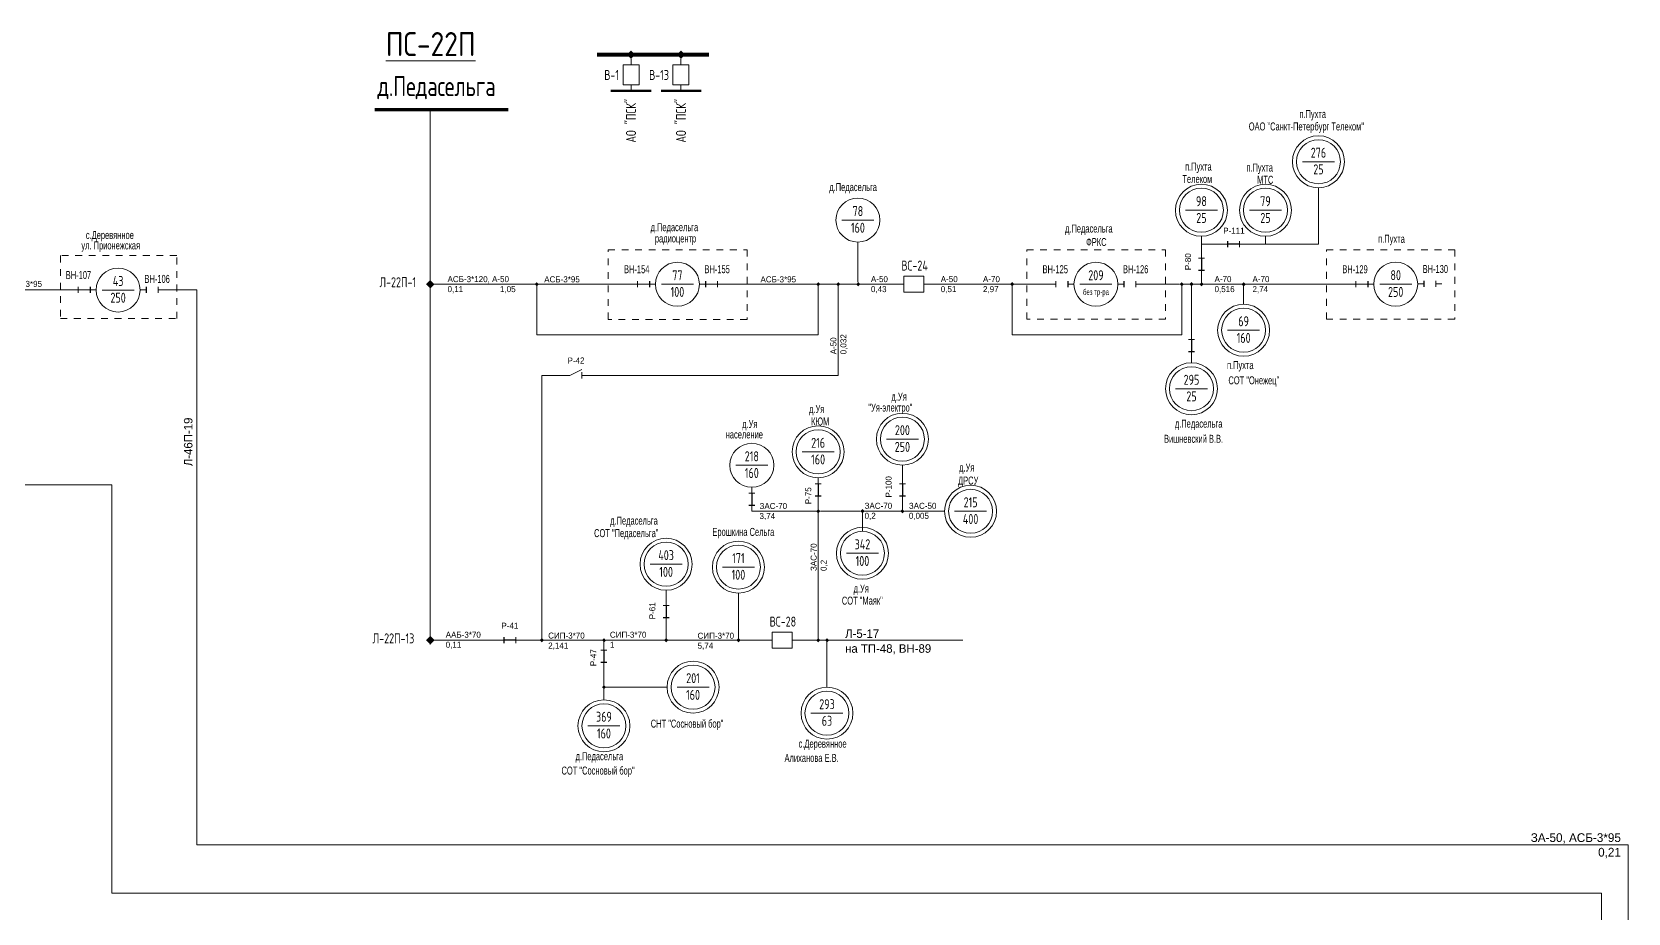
# Model space of a CAD drawing. Header units: millimetres. Extents: x 761 to 2477, y -1102 to -145.
# Drawn here: x 1602.9 to 1838.8, y -645.4 to -515.2 of the extents above; entities that cross this region are included whole.
import ezdxf
from ezdxf.enums import TextEntityAlignment as Align

# ---------------------------------------------------------------- set-up
doc = ezdxf.new("R2010")
doc.units = ezdxf.units.MM
doc.linetypes.add('JIS_02_1.0', pattern=[2, 1, -1])
for name, color, linetype, lineweight in [('10_КВ', 250, 'Continuous', 18), ('АТРИБУТЫ', 7, 'Continuous', 13), ('РАЗЪЕД_РУБИЛЬН', 150, 'Continuous', 13), ('ТЕКСТ', 7, 'Continuous', 13)]:
    doc.layers.add(name, color=color, linetype=linetype, lineweight=lineweight)
doc.layers.add('СХ_ОПЕРАТИВНАЯ', color=10, linetype='Continuous')
doc.layers.add('ШУНТ_РАЗЪЕД', color=161, linetype='Continuous')
doc.styles.add('ATTRIB', font='txt.shx', dxfattribs={"width": 0.7, "height": 5})
doc.styles.add('PRINADLEGNOST', font='txt.shx', dxfattribs={"width": 0.7, "height": 7})
doc.styles.add('МП', font='txt.shx', dxfattribs={"width": 0.7, "height": 2.5})
doc.styles.add('ПС', font='txt.shx', dxfattribs={"width": 0.8, "height": 12})
doc.styles.add('ТЕКСТ_МОДЕЛИ', font='txt.shx', dxfattribs={"width": 0.7, "height": 5})

# ---------------------------------------------------------------- blocks, each defined once
blk = doc.blocks.new('НАЗВАНИЕ_ОБЪЕКТА')
at = {"layer": 'АТРИБУТЫ'}
for tag, height, style, width, p in [('НОМЕР-ПС', 12, 'ПС', 0.8, (0, 0)), ('МЕСТОПОЛОЖЕНИЕ', 10, 'МП', 0.7, (0, -22)), ('ПРИНАДЛЕЖНОСТЬ', 7, 'PRINADLEGNOST', 0.7, (0, -37))]:
    blk.add_attdef(tag, text='', height=height, dxfattribs=dict(at, style=style, width=width)).set_placement(p, align=Align.TOP_CENTER)
blk = doc.blocks.new('ВЫКЛЮЧАТЕЛЬ')
at = {"color": 0, "linetype": 'ByBlock'}
for p, q in [((0, 0), (0, -3)), ((0, -13), (0, -16))]:
    blk.add_line(p, q, dxfattribs=at)
blk.add_lwpolyline([(-4, -3), (4, -3), (4, -13), (-4, -13)], close=True, dxfattribs=at)
at = {"layer": 'АТРИБУТЫ', "style": 'ATTRIB', "width": 0.7}
blk.add_attdef('ДИСП_НОМ', text='', height=5, dxfattribs=at).set_placement((-6, -8), align=Align.MIDDLE_RIGHT)
at = {"layer": 'АТРИБУТЫ', "style": 'ATTRIB', "width": 0.7, "flags": 1}
blk.add_attdef('КОД', text='', height=5, dxfattribs=at).set_placement((-6, -14), align=Align.MIDDLE_RIGHT)
blk = doc.blocks.new('ПРИСОЕД_ШИНЕ')
at = {"color": 0}
blk.add_solid([(0, 2.12), (2.12, 0), (-2.12, 0), (0, -2.12)], dxfattribs=at)
at = {"layer": 'АТРИБУТЫ', "style": 'ATTRIB', "width": 0.7}
blk.add_attdef('ДИСП_НОМ', text='', height=5, dxfattribs=at).set_placement((0, 3.12), align=Align.CENTER)
blk = doc.blocks.new('РАЗЪЕДИНИТЕЛЬ')
at = {"color": 0, "linetype": 'ByBlock'}
for p, q in [((0, 0), (0, -3)), ((0, -9), (0, -12))]:
    blk.add_line(p, q, dxfattribs=at)
at = {"layer": 'РАЗЪЕД_РУБИЛЬН', "color": 0, "linetype": 'ByBlock'}
blk.add_line((-1.5, -3), (1.5, -3), dxfattribs=at)
at = {"layer": 'СХ_ОПЕРАТИВНАЯ', "color": 0, "linetype": 'ByBlock'}
blk.add_line((-1.5, -9), (1.5, -9), dxfattribs=at)
at = {"layer": 'ШУНТ_РАЗЪЕД', "color": 0}
blk.add_line((0, -3), (0, -9), dxfattribs=at)
at = {"layer": 'РАЗЪЕД_РУБИЛЬН', "color": 7, "style": 'ATTRIB', "width": 0.7}
blk.add_attdef('ДИСП_НОМ', text='', height=5, dxfattribs=at).set_placement((-4.75, -6), align=Align.MIDDLE_RIGHT)
at = {"layer": 'РАЗЪЕД_РУБИЛЬН', "color": 7, "style": 'ATTRIB', "width": 0.7, "flags": 1}
blk.add_attdef('КОД', text='', height=5, dxfattribs=at).set_placement((-4.75, -12), align=Align.MIDDLE_RIGHT)
blk = doc.blocks.new('ВЫКЛ_НАГРУЗКИ')
at = {"color": 0, "linetype": 'ByBlock'}
for p, q in [((0, 0), (0, -3)), ((0, -9), (0, -12))]:
    blk.add_line(p, q, dxfattribs=at)
at = {"layer": 'РАЗЪЕД_РУБИЛЬН', "color": 0, "linetype": 'ByBlock'}
blk.add_line((-1.5, -3), (1.5, -3), dxfattribs=at)
at = {"layer": 'СХ_ОПЕРАТИВНАЯ', "color": 0, "linetype": 'ByBlock'}
blk.add_line((-1.5, -9), (1.5, -9), dxfattribs=at)
at = {"layer": 'РАЗЪЕД_РУБИЛЬН', "color": 7, "style": 'ATTRIB', "width": 0.7}
blk.add_attdef('ДИСП_НОМ', text='', height=5, dxfattribs=at).set_placement((-4.75, -6), align=Align.MIDDLE_RIGHT)
at = {"layer": 'РАЗЪЕД_РУБИЛЬН', "color": 7, "style": 'ATTRIB', "width": 0.7, "flags": 1}
blk.add_attdef('КОД', text='', height=5, dxfattribs=at).set_placement((-4.75, -12), align=Align.MIDDLE_RIGHT)
blk = doc.blocks.new('ТРАНСФ_ПОДСТ')
at = {"color": 7}
blk.add_line((-8, -11), (8, -11), dxfattribs=at)
at = {"color": 0}
blk.add_circle((0, -11), 11, dxfattribs=at)
at = {"layer": 'АТРИБУТЫ', "style": 'ATTRIB', "width": 0.7, "flags": 4}
for tag, p in [('OBOZN', (0, -9)), ('MOCHNOCT', (0, -17.33))]:
    blk.add_attdef(tag, text='', height=5, dxfattribs=at).set_placement(p, align=Align.CENTER)
at = {"layer": 'АТРИБУТЫ', "style": 'ТЕКСТ_МОДЕЛИ', "width": 0.7}
blk.add_attdef('MESTO_1', text='', height=5, dxfattribs=at).set_placement((14, -11), align=Align.BOTTOM_LEFT)
blk.add_attdef('MESTO_2', text='', height=5, dxfattribs=at).set_placement((14, -12), align=Align.TOP_LEFT)
blk = doc.blocks.new('ОТВЕТВЛЕНИЕ')
at = {"color": 0, "linetype": 'ByBlock'}
blk.add_solid([(0, 1.06), (1.06, 0), (-1.06, 0), (0, -1.06)], dxfattribs=at)

msp = doc.modelspace()

# ---------------------------------------------------------------- linework, layer by layer
at = {"layer": '10_КВ', "color": 7, "lineweight": 100}
for p, q in [((1691.45, -523.92), (1688.49, -523.92)), ((1691.45, -523.92), (1694.41, -523.92)), ((1698.84, -523.92), (1695.89, -523.92)), ((1698.84, -523.92), (1701.8, -523.92))]:
    msp.add_line(p, q, dxfattribs=at)
at = {"layer": '10_КВ', "color": 7, "ltscale": 100}
for p, q in [((1661.78, -605.74), (1661.78, -526.67)), ((1627.28, -553.34), (1627.28, -635.36))]:
    msp.add_line(p, q, dxfattribs=at)
at = {"layer": '10_КВ', "color": 7}
for p, q in [((1793.07, -546.57), (1793.07, -538.22)), ((1724.99, -552.17), (1724.99, -546.26)), ((1775.77, -546.57), (1775.77, -545.39)), ((1775.77, -546.57), (1778.73, -546.57)), ((1775.77, -547.76), (1775.77, -546.57)), ((1782.28, -546.57), (1785.24, -546.57)), ((1785.24, -546.57), (1785.24, -545.39)), ((1785.24, -546.57), (1793.07, -546.57)), ((1775.77, -552.49), (1775.77, -551.3)), ((1592.7, -553.34), (1606.24, -553.34)), ((1606.24, -553.34), (1609.72, -553.34)), ((1611.49, -553.34), (1609.72, -553.34)), ((1627.28, -553.34), (1622.43, -553.34)), ((1677.51, -552.49), (1661.78, -552.49)), ((1677.51, -552.49), (1691.51, -552.49)), ((1677.51, -552.49), (1677.51, -559.96)), ((1692.4, -552.49), (1694.17, -552.49)), ((1702.45, -552.49), (1704.23, -552.49)), ((1719.12, -552.49), (1705.11, -552.49)), ((1719.12, -552.49), (1722.07, -552.49)), ((1719.12, -552.49), (1719.12, -559.96)), ((1722.07, -552.49), (1722.07, -565.98)), ((1722.07, -552.49), (1725.03, -552.49)), ((1724.98, -552.49), (1730.9, -552.49)), ((1735.63, -552.49), (1741.54, -552.49)), ((1741.54, -552.49), (1747.78, -552.49)), ((1747.78, -552.49), (1753.38, -552.49)), ((1747.78, -552.49), (1747.78, -559.95)), ((1766.98, -552.49), (1772.55, -552.49)), ((1772.86, -552.49), (1772.86, -559.95)), ((1772.86, -552.49), (1775.81, -552.49)), ((1774.3, -564.09), (1774.3, -552.49)), ((1776.1, -552.49), (1782.01, -552.49)), ((1782.01, -555.44), (1782.01, -552.49)), ((1782.01, -552.49), (1784.97, -552.49)), ((1784.97, -552.49), (1790.88, -552.49)), ((1790.88, -552.49), (1797.69, -552.49)), ((1798.57, -552.49), (1800.35, -552.49)), ((1719.12, -559.96), (1677.51, -559.96)), ((1772.86, -559.95), (1747.78, -559.95)), ((1678.26, -565.98), (1681.53, -565.98)), ((1678.26, -604.8), (1678.26, -565.98)), ((1681.53, -565.98), (1682.42, -565.98)), ((1682.42, -565.98), (1684.19, -565.1)), ((1684.19, -565.48), (1684.19, -566.43)), ((1685.08, -565.98), (1684.19, -565.98)), ((1685.08, -565.98), (1722.07, -565.98)), ((1696.42, -565.98), (1698.8, -565.98)), ((1731.57, -581.11), (1731.57, -579.24)), ((1719.11, -586.05), (1719.11, -584.65)), ((1731.57, -586.05), (1731.57, -584.65)), ((1719.11, -586.05), (1709.31, -586.05)), ((1719.11, -597.29), (1719.11, -586.05)), ((1719.44, -586.05), (1725.35, -586.05)), ((1725.66, -589.01), (1725.66, -586.05)), ((1725.66, -586.05), (1731.57, -586.05)), ((1731.89, -586.05), (1737.81, -586.05)), ((1696.64, -599.11), (1696.64, -597.72)), ((1707.33, -605.11), (1707.33, -598.15)), ((1719.11, -605.11), (1719.11, -597.29)), ((1696.64, -605.11), (1696.64, -602.65)), ((1662.41, -605.11), (1671.74, -605.11)), ((1675.29, -605.11), (1678.25, -605.11)), ((1678.57, -605.11), (1687.45, -605.11)), ((1687.45, -605.11), (1687.45, -605.71)), ((1687.77, -605.11), (1696.64, -605.11)), ((1696.64, -605.11), (1711.43, -605.11)), ((1716.16, -605.11), (1719.11, -605.11)), ((1719.11, -605.11), (1722.07, -605.11)), ((1720.42, -605.11), (1720.42, -605.71)), ((1720.42, -612.05), (1720.42, -605.71)), ((1722.07, -605.11), (1740.51, -605.11)), ((1687.45, -612.05), (1687.45, -609.25)), ((1687.45, -613.92), (1687.45, -612.05)), ((1687.45, -612.05), (1696.78, -612.05)), ((1838.84, -635.36), (1627.28, -635.36))]:
    msp.add_line(p, q, dxfattribs=at)
for points, const_width in [([(1703, -518.56), (1686.44, -518.56)], 0.591), ([(1673.34, -526.67), (1653.54, -526.67)], 0.508)]:
    msp.add_lwpolyline(points, dxfattribs=dict(at, const_width=const_width))
at = {"layer": '10_КВ', "linetype": 'JIS_02_1.0'}
for points in [[(1624.3, -548.26), (1607.11, -548.26), (1607.11, -557.55), (1624.3, -557.55)], [(1688.07, -547.41), (1708.61, -547.41), (1708.61, -557.68), (1688.07, -557.68)], [(1749.94, -547.41), (1770.48, -547.41), (1770.48, -557.67), (1749.94, -557.67)], [(1794.24, -547.41), (1813.22, -547.41), (1813.22, -557.67), (1794.24, -557.67)]]:
    msp.add_lwpolyline(points, close=True, dxfattribs=at)
at = {"layer": '10_КВ', "color": 7, "ltscale": 100}
for points in [[(1834.91, -679.43), (1834.91, -642.49), (1614.69, -642.49), (1614.69, -582.14), (1520.08, -582.14)], [(1838.84, -635.36), (1838.84, -704.71), (1815.14, -704.71), (1815.14, -679.43)]]:
    msp.add_lwpolyline(points, dxfattribs=at)
at = {"layer": '10_КВ', "color": 7}
for centre in [(1793.07, -534.38), (1775.77, -541.55), (1785.24, -541.55), (1782.01, -559.29), (1774.3, -567.94), (1731.57, -575.39), (1719.11, -577.26), (1741.65, -586.05), (1725.66, -592.26), (1696.64, -593.88), (1707.33, -594.31), (1700.62, -612.05), (1720.42, -615.9), (1687.45, -617.77)]:
    msp.add_circle(centre, 3.84, dxfattribs=at)

# ---------------------------------------------------------------- block references
ref = msp.add_blockref('НАЗВАНИЕ_ОБЪЕКТА', (1662.7, -515.21), dxfattribs=dict(at, xscale=-0.295705961708383, yscale=0.2957059617084935, zscale=0.2957059617084946))
ref.add_attrib('НОМЕР-ПС', '%%UПС-22П', dxfattribs={"layer": 'АТРИБУТЫ', "height": 3.548, "style": 'ПС', "width": 0.8}).set_placement((1661.84, -515.21), align=Align.TOP_CENTER)
ref.add_attrib('МЕСТОПОЛОЖЕНИЕ', 'д.Педасельга', dxfattribs={"layer": 'АТРИБУТЫ', "height": 2.9571, "style": 'МП', "width": 0.7}).set_placement((1662.7, -521.72), align=Align.TOP_CENTER)
for name, p, xscale, yscale, zscale in [('ПРИСОЕД_ШИНЕ', (1691.45, -518.56), -0.295705961708383, 0.2957059617084935, 0.2957059617084946), ('ПРИСОЕД_ШИНЕ', (1698.84, -518.56), -0.295705961708383, 0.2957059617084935, 0.2957059617084946), ('РАЗЪЕДИНИТЕЛЬ', (1775.77, -547.76), 0.295705961708383, 0.295705961708383, 0.295705961708383), ('ОТВЕТВЛЕНИЕ', (1677.52, -552.49), 0.295705961708383, 0.295705961708383, 0.295705961708383), ('ОТВЕТВЛЕНИЕ', (1719.13, -552.49), 0.295705961708383, 0.295705961708383, 0.295705961708383), ('ОТВЕТВЛЕНИЕ', (1722.08, -552.49), 0.295705961708383, 0.295705961708383, 0.295705961708383), ('ОТВЕТВЛЕНИЕ', (1725.04, -552.49), 0.295705961708383, 0.295705961708383, 0.295705961708383), ('ОТВЕТВЛЕНИЕ', (1747.79, -552.49), 0.295705961708383, 0.295705961708383, 0.295705961708383), ('ОТВЕТВЛЕНИЕ', (1772.87, -552.49), 0.295705961708383, 0.295705961708383, 0.295705961708383), ('ОТВЕТВЛЕНИЕ', (1774.31, -552.49), 0.295705961708383, 0.295705961708383, 0.295705961708383), ('ОТВЕТВЛЕНИЕ', (1775.79, -552.49), 0.295705961708383, 0.295705961708383, 0.295705961708383), ('ОТВЕТВЛЕНИЕ', (1782.02, -552.49), 0.295705961708383, 0.295705961708383, 0.295705961708383), ('РАЗЪЕДИНИТЕЛЬ', (1774.3, -559.77), 0.295705961708383, 0.295705961708383, 0.295705961708383), ('РАЗЪЕДИНИТЕЛЬ', (1709.31, -582.51), 0.295705961708383, 0.295705961708383, 0.295705961708383), ('РАЗЪЕДИНИТЕЛЬ', (1719.11, -581.11), 0.295705961708383, 0.295705961708383, 0.295705961708383), ('РАЗЪЕДИНИТЕЛЬ', (1731.57, -581.11), 0.295705961708383, 0.295705961708383, 0.295705961708383), ('ОТВЕТВЛЕНИЕ', (1719.13, -586.05), 0.295705961708383, 0.295705961708383, 0.295705961708383), ('ОТВЕТВЛЕНИЕ', (1725.67, -586.05), 0.295705961708383, 0.295705961708383, 0.295705961708383), ('ОТВЕТВЛЕНИЕ', (1731.58, -586.05), 0.295705961708383, 0.295705961708383, 0.295705961708383), ('РАЗЪЕДИНИТЕЛЬ', (1696.64, -599.11), 0.295705961708383, 0.295705961708383, 0.295705961708383), ('ОТВЕТВЛЕНИЕ', (1678.26, -605.11), 0.295705961708383, 0.295705961708383, 0.295705961708383), ('РАЗЪЕДИНИТЕЛЬ', (1687.45, -605.71), 0.295705961708383, 0.295705961708383, 0.295705961708383), ('ОТВЕТВЛЕНИЕ', (1687.46, -605.11), 0.295705961708383, 0.295705961708383, 0.295705961708383), ('ОТВЕТВЛЕНИЕ', (1696.65, -605.11), 0.295705961708383, 0.295705961708383, 0.295705961708383), ('ОТВЕТВЛЕНИЕ', (1707.33, -605.11), 0.295705961708383, 0.295705961708383, 0.295705961708383), ('ОТВЕТВЛЕНИЕ', (1719.13, -605.11), 0.295705961708383, 0.295705961708383, 0.295705961708383), ('ОТВЕТВЛЕНИЕ', (1720.43, -605.11), 0.295705961708383, 0.295705961708383, 0.295705961708383), ('ОТВЕТВЛЕНИЕ', (1687.46, -612.05), 0.295705961708383, 0.295705961708383, 0.295705961708383)]:
    msp.add_blockref(name, p, dxfattribs=dict(at, xscale=xscale, yscale=yscale, zscale=zscale))
at = {"layer": '10_КВ', "color": 7, "xscale": 0.295705961708383, "yscale": 0.295705961708383, "zscale": 0.295705961708383}
for p, values in [((1691.45, -519.19), {'ДИСП_НОМ': 'В-1'}), ((1698.84, -519.19), {'ДИСП_НОМ': 'В-13'})]:
    msp.add_blockref('ВЫКЛЮЧАТЕЛЬ', p, dxfattribs=at).add_auto_attribs(values)
at = {"layer": '10_КВ', "color": 7}
ref = msp.add_blockref('ТРАНСФ_ПОДСТ', (1793.07, -531.13), dxfattribs=dict(at, xscale=0.295705961708383, yscale=0.295705961708383, zscale=0.295705961708383))
ref.add_attrib('MESTO_1', 'п.Пухта', dxfattribs={"layer": 'АТРИБУТЫ', "height": 1.183, "width": 0.7}).set_placement((1790.25, -528.27), align=Align.BOTTOM_LEFT)
ref.add_attrib('MESTO_2', 'ОАО "Санкт-Петербург Телеком"', dxfattribs={"layer": 'АТРИБУТЫ', "height": 1.1828, "width": 0.7}).set_placement((1782.77, -528.57), align=Align.TOP_LEFT)
ref.add_attrib('OBOZN', '276', dxfattribs={"layer": 'АТРИБУТЫ', "height": 1.479, "style": 'ATTRIB', "width": 0.7, "flags": 4}).set_placement((1793.07, -533.79), align=Align.CENTER)
ref.add_attrib('MOCHNOCT', '25', dxfattribs={"layer": 'АТРИБУТЫ', "height": 1.479, "style": 'ATTRIB', "width": 0.7, "flags": 4}).set_placement((1793.07, -536.25), align=Align.CENTER)
ref = msp.add_blockref('ТРАНСФ_ПОДСТ', (1775.77, -538.29), dxfattribs=dict(at, xscale=0.295705961708383, yscale=0.295705961708383, zscale=0.295705961708383))
ref.add_attrib('MESTO_1', 'п.Пухта', dxfattribs={"layer": 'АТРИБУТЫ', "height": 1.183, "width": 0.7}).set_placement((1773.35, -536.04), align=Align.BOTTOM_LEFT)
ref.add_attrib('MESTO_2', 'Телеком', dxfattribs={"layer": 'АТРИБУТЫ', "height": 1.183, "width": 0.7}).set_placement((1772.96, -536.34), align=Align.TOP_LEFT)
ref.add_attrib('OBOZN', '98', dxfattribs={"layer": 'АТРИБУТЫ', "height": 1.479, "style": 'ATTRIB', "width": 0.7, "flags": 4}).set_placement((1775.77, -540.95), align=Align.CENTER)
ref.add_attrib('MOCHNOCT', '25', dxfattribs={"layer": 'АТРИБУТЫ', "height": 1.479, "style": 'ATTRIB', "width": 0.7, "flags": 4}).set_placement((1775.77, -543.42), align=Align.CENTER)
ref = msp.add_blockref('ТРАНСФ_ПОДСТ', (1785.24, -538.29), dxfattribs=dict(at, xscale=0.295705961708383, yscale=0.295705961708383, zscale=0.295705961708383))
ref.add_attrib('MESTO_1', 'п.Пухта', dxfattribs={"layer": 'АТРИБУТЫ', "height": 1.183, "width": 0.7}).set_placement((1782.41, -536.18), align=Align.BOTTOM_LEFT)
ref.add_attrib('MESTO_2', 'МТС', dxfattribs={"layer": 'АТРИБУТЫ', "height": 1.183, "width": 0.7}).set_placement((1784.01, -536.46), align=Align.TOP_LEFT)
ref.add_attrib('OBOZN', '79', dxfattribs={"layer": 'АТРИБУТЫ', "height": 1.479, "style": 'ATTRIB', "width": 0.7, "flags": 4}).set_placement((1785.24, -540.95), align=Align.CENTER)
ref.add_attrib('MOCHNOCT', '25', dxfattribs={"layer": 'АТРИБУТЫ', "height": 1.479, "style": 'ATTRIB', "width": 0.7, "flags": 4}).set_placement((1785.24, -543.42), align=Align.CENTER)
ref = msp.add_blockref('ТРАНСФ_ПОДСТ', (1724.99, -539.75), dxfattribs=dict(at, xscale=0.295705961708383, yscale=0.295705961708383, zscale=0.295705961708383))
ref.add_attrib('MESTO_1', 'д.Педасельга', dxfattribs={"layer": 'АТРИБУТЫ', "height": 1.1828, "width": 0.7}).set_placement((1720.76, -539.07), align=Align.BOTTOM_LEFT)
ref.add_attrib('OBOZN', '78', dxfattribs={"layer": 'АТРИБУТЫ', "height": 1.479, "style": 'ATTRIB', "width": 0.7, "flags": 4}).set_placement((1724.99, -542.42), align=Align.CENTER)
ref.add_attrib('MOCHNOCT', '160', dxfattribs={"layer": 'АТРИБУТЫ', "height": 1.479, "style": 'ATTRIB', "width": 0.7, "flags": 4}).set_placement((1724.99, -544.88), align=Align.CENTER)
ref = msp.add_blockref('ТРАНСФ_ПОДСТ', (1615.63, -550.09), dxfattribs=dict(at, xscale=-0.295705961708383, yscale=0.295705961708383, zscale=0.295705961708383))
ref.add_attrib('MESTO_1', 'с.Деревянное', dxfattribs={"layer": 'АТРИБУТЫ', "height": 1.1828, "width": 0.7}).set_placement((1610.86, -546.16), align=Align.BOTTOM_LEFT)
ref.add_attrib('MESTO_2', 'ул. Прионежская', dxfattribs={"layer": 'АТРИБУТЫ', "height": 1.1828, "width": 0.7}).set_placement((1610.2, -546.16), align=Align.TOP_LEFT)
ref.add_attrib('OBOZN', '43', dxfattribs={"layer": 'АТРИБУТЫ', "height": 1.479, "style": 'ATTRIB', "width": 0.7, "flags": 4}).set_placement((1615.63, -552.75), align=Align.CENTER)
ref.add_attrib('MOCHNOCT', '250', dxfattribs={"layer": 'АТРИБУТЫ', "height": 1.479, "style": 'ATTRIB', "width": 0.7, "flags": 4}).set_placement((1615.63, -555.22), align=Align.CENTER)
ref = msp.add_blockref('ТРАНСФ_ПОДСТ', (1698.31, -549.24), dxfattribs=dict(at, xscale=0.295705961708383, yscale=0.295705961708383, zscale=0.295705961708383))
ref.add_attrib('MESTO_1', 'д.Педасельга', dxfattribs={"layer": 'АТРИБУТЫ', "height": 1.1828, "width": 0.7}).set_placement((1694.34, -545), align=Align.BOTTOM_LEFT)
ref.add_attrib('MESTO_2', 'радиоцентр', dxfattribs={"layer": 'АТРИБУТЫ', "height": 1.183, "width": 0.7}).set_placement((1694.98, -545.13), align=Align.TOP_LEFT)
ref.add_attrib('OBOZN', '77', dxfattribs={"layer": 'АТРИБУТЫ', "height": 1.479, "style": 'ATTRIB', "width": 0.7, "flags": 4}).set_placement((1698.31, -551.9), align=Align.CENTER)
ref.add_attrib('MOCHNOCT', '100', dxfattribs={"layer": 'АТРИБУТЫ', "height": 1.479, "style": 'ATTRIB', "width": 0.7, "flags": 4}).set_placement((1698.31, -554.36), align=Align.CENTER)
ref = msp.add_blockref('ТРАНСФ_ПОДСТ', (1760.18, -549.24), dxfattribs=dict(at, xscale=0.295705961708383, yscale=0.295705961708383, zscale=0.295705961708383))
ref.add_attrib('MESTO_1', 'д.Педасельга', dxfattribs={"layer": 'АТРИБУТЫ', "height": 1.1828, "width": 0.7}).set_placement((1755.6, -545.2), align=Align.BOTTOM_LEFT)
ref.add_attrib('MESTO_2', 'ФРКС', dxfattribs={"layer": 'АТРИБУТЫ', "height": 1.183, "width": 0.7}).set_placement((1758.72, -545.66), align=Align.TOP_LEFT)
ref.add_attrib('OBOZN', '209', dxfattribs={"layer": 'АТРИБУТЫ', "height": 1.479, "style": 'ATTRIB', "width": 0.7, "flags": 4}).set_placement((1760.18, -551.9), align=Align.CENTER)
ref.add_attrib('MOCHNOCT', 'без тр-ра', dxfattribs={"layer": 'АТРИБУТЫ', "height": 0.887, "width": 0.6, "flags": 4}).set_placement((1760.18, -554.36), align=Align.BOTTOM_CENTER)
at = {"layer": '10_КВ', "color": 7, "xscale": 0.2957059617084935, "yscale": 0.2957059617084935, "zscale": 0.2957059617084935, "rotation": 270}
for p in [(1782.28, -546.57), (1675.29, -605.11)]:
    msp.add_blockref('РАЗЪЕДИНИТЕЛЬ', p, dxfattribs=at)
at = {"layer": '10_КВ', "color": 7}
ref = msp.add_blockref('ТРАНСФ_ПОДСТ', (1804.49, -549.23), dxfattribs=dict(at, xscale=0.295705961708383, yscale=0.295705961708383, zscale=0.295705961708383))
ref.add_attrib('MESTO_1', 'п.Пухта', dxfattribs={"layer": 'АТРИБУТЫ', "height": 1.183, "width": 0.7}).set_placement((1801.9, -546.72), align=Align.BOTTOM_LEFT)
ref.add_attrib('OBOZN', '80', dxfattribs={"layer": 'АТРИБУТЫ', "height": 1.479, "style": 'ATTRIB', "width": 0.7, "flags": 4}).set_placement((1804.49, -551.89), align=Align.CENTER)
ref.add_attrib('MOCHNOCT', '250', dxfattribs={"layer": 'АТРИБУТЫ', "height": 1.479, "style": 'ATTRIB', "width": 0.7, "flags": 4}).set_placement((1804.49, -554.36), align=Align.CENTER)
ref = msp.add_blockref('ВЫКЛ_НАГРУЗКИ', (1691.51, -552.49), dxfattribs=dict(at, xscale=-0.2957059617084935, yscale=0.2957059617084935, zscale=0.2957059617084946, rotation=90))
ref.add_attrib('ДИСП_НОМ', 'ВН-154', dxfattribs={"layer": 'РАЗЪЕД_РУБИЛЬН', "color": 7, "height": 1.183, "width": 0.7}).set_placement((1694.17, -550.27), align=Align.MIDDLE_RIGHT)
ref = msp.add_blockref('ВЫКЛ_НАГРУЗКИ', (1705.11, -552.49), dxfattribs=dict(at, xscale=0.2957059617084935, yscale=0.2957059617084935, zscale=0.2957059617084935, rotation=270))
ref.add_attrib('ДИСП_НОМ', 'ВН-155', dxfattribs={"layer": 'РАЗЪЕД_РУБИЛЬН', "color": 7, "height": 1.183, "width": 0.7}).set_placement((1704.18, -550.27), align=Align.MIDDLE)
ref = msp.add_blockref('ВЫКЛЮЧАТЕЛЬ', (1735.63, -552.49), dxfattribs=dict(at, xscale=-0.2957059617084935, yscale=0.2957059617084935, zscale=0.2957059617084946, rotation=270))
ref.add_attrib('ДИСП_НОМ', 'ВС-24', dxfattribs={"layer": 'АТРИБУТЫ', "height": 1.479, "style": 'ATTRIB', "width": 0.7}).set_placement((1735.33, -549.73), align=Align.MIDDLE_RIGHT)
ref = msp.add_blockref('ВЫКЛ_НАГРУЗКИ', (1753.38, -552.49), dxfattribs=dict(at, xscale=-0.2957059617084935, yscale=0.2957059617084935, zscale=0.2957059617084946, rotation=90))
ref.add_attrib('ДИСП_НОМ', 'ВН-125', dxfattribs={"layer": 'РАЗЪЕД_РУБИЛЬН', "color": 7, "height": 1.183, "width": 0.7}).set_placement((1756.04, -550.27), align=Align.MIDDLE_RIGHT)
ref = msp.add_blockref('ВЫКЛ_НАГРУЗКИ', (1766.98, -552.49), dxfattribs=dict(at, xscale=0.2957059617084935, yscale=0.2957059617084935, zscale=0.2957059617084935, rotation=270))
ref.add_attrib('ДИСП_НОМ', 'ВН-126', dxfattribs={"layer": 'РАЗЪЕД_РУБИЛЬН', "color": 7, "height": 1.183, "width": 0.7}).set_placement((1766.05, -550.27), align=Align.MIDDLE)
ref = msp.add_blockref('ВЫКЛ_НАГРУЗКИ', (1797.69, -552.49), dxfattribs=dict(at, xscale=-0.2957059617084935, yscale=0.2957059617084935, zscale=0.2957059617084946, rotation=90))
ref.add_attrib('ДИСП_НОМ', 'ВН-129', dxfattribs={"layer": 'РАЗЪЕД_РУБИЛЬН', "color": 7, "height": 1.183, "width": 0.7}).set_placement((1800.35, -550.27), align=Align.MIDDLE_RIGHT)
ref = msp.add_blockref('ВЫКЛ_НАГРУЗКИ', (1811.29, -552.45), dxfattribs=dict(at, xscale=0.2957059617084935, yscale=0.2957059617084935, zscale=0.2957059617084935, rotation=270))
ref.add_attrib('ДИСП_НОМ', 'ВН-130', dxfattribs={"layer": 'РАЗЪЕД_РУБИЛЬН', "color": 7, "height": 1.183, "width": 0.7}).set_placement((1810.35, -550.24), align=Align.MIDDLE)
ref = msp.add_blockref('ВЫКЛ_НАГРУЗКИ', (1608.83, -553.34), dxfattribs=dict(at, xscale=-0.2957059617084935, yscale=0.2957059617084935, zscale=0.2957059617084935, rotation=90.00000000000112))
ref.add_attrib('ДИСП_НОМ', 'ВН-107', dxfattribs={"layer": 'РАЗЪЕД_РУБИЛЬН', "color": 7, "height": 1.183, "width": 0.7}).set_placement((1609.77, -551.13), align=Align.MIDDLE)
ref = msp.add_blockref('ВЫКЛ_НАГРУЗКИ', (1622.43, -553.34), dxfattribs=dict(at, xscale=0.2957059617084935, yscale=0.2957059617084935, zscale=0.2957059617084935, rotation=270.0000000000011))
ref.add_attrib('ДИСП_НОМ', 'ВН-106', dxfattribs={"layer": 'РАЗЪЕД_РУБИЛЬН', "color": 7, "height": 1.183, "width": 0.7}).set_placement((1623.28, -551.7), align=Align.MIDDLE_RIGHT)
at = {"layer": '10_КВ', "color": 7, "linetype": 'Continuous'}
ref = msp.add_blockref('ПРИСОЕД_ШИНЕ', (1661.78, -552.49), dxfattribs=dict(at, xscale=0.295705961708383, yscale=0.295705961708383, zscale=0.295705961708383))
ref.add_attrib('ДИСП_НОМ', 'Л-22П-1', dxfattribs={"layer": 'АТРИБУТЫ', "height": 1.479, "style": 'ATTRIB', "width": 0.7}).set_placement((1656.97, -552.93), align=Align.CENTER)
at = {"layer": '10_КВ', "color": 7}
ref = msp.add_blockref('ТРАНСФ_ПОДСТ', (1782.01, -556.03), dxfattribs=dict(at, xscale=0.295705961708383, yscale=0.295705961708383, zscale=0.295705961708383))
ref.add_attrib('MESTO_1', 'п.Пухта', dxfattribs={"layer": 'АТРИБУТЫ', "height": 1.183, "width": 0.7}).set_placement((1779.55, -565.39), align=Align.BOTTOM_LEFT)
ref.add_attrib('MESTO_2', 'СОТ "Онежец"', dxfattribs={"layer": 'АТРИБУТЫ', "height": 1.1828, "width": 0.7}).set_placement((1779.76, -566.1), align=Align.TOP_LEFT)
ref.add_attrib('OBOZN', '69', dxfattribs={"layer": 'АТРИБУТЫ', "height": 1.479, "style": 'ATTRIB', "width": 0.7, "flags": 4}).set_placement((1782.01, -558.7), align=Align.CENTER)
ref.add_attrib('MOCHNOCT', '160', dxfattribs={"layer": 'АТРИБУТЫ', "height": 1.479, "style": 'ATTRIB', "width": 0.7, "flags": 4}).set_placement((1782.01, -561.16), align=Align.CENTER)
ref = msp.add_blockref('ТРАНСФ_ПОДСТ', (1774.3, -564.68), dxfattribs=dict(at, xscale=0.295705961708383, yscale=0.295705961708383, zscale=0.295705961708383))
ref.add_attrib('MESTO_1', 'д.Педасельга', dxfattribs={"layer": 'АТРИБУТЫ', "height": 1.1828, "width": 0.7}).set_placement((1771.84, -574.04), align=Align.BOTTOM_LEFT)
ref.add_attrib('MESTO_2', 'Вишневский В.В.', dxfattribs={"layer": 'АТРИБУТЫ', "height": 1.1828, "width": 0.7}).set_placement((1770.24, -574.75), align=Align.TOP_LEFT)
ref.add_attrib('OBOZN', '295', dxfattribs={"layer": 'АТРИБУТЫ', "height": 1.479, "style": 'ATTRIB', "width": 0.7, "flags": 4}).set_placement((1774.3, -567.35), align=Align.CENTER)
ref.add_attrib('MOCHNOCT', '25', dxfattribs={"layer": 'АТРИБУТЫ', "height": 1.479, "style": 'ATTRIB', "width": 0.7, "flags": 4}).set_placement((1774.3, -569.81), align=Align.CENTER)
ref = msp.add_blockref('ТРАНСФ_ПОДСТ', (1731.57, -572.14), dxfattribs=dict(at, xscale=0.295705961708383, yscale=0.295705961708383, zscale=0.295705961708383))
ref.add_attrib('MESTO_1', 'д.Уя', dxfattribs={"layer": 'АТРИБУТЫ', "height": 1.183, "width": 0.7}).set_placement((1729.95, -570.05), align=Align.BOTTOM_LEFT)
ref.add_attrib('MESTO_2', '"Уя-электро"', dxfattribs={"layer": 'АТРИБУТЫ', "height": 1.1828, "width": 0.7}).set_placement((1726.54, -570.13), align=Align.TOP_LEFT)
ref.add_attrib('OBOZN', '200', dxfattribs={"layer": 'АТРИБУТЫ', "height": 1.479, "style": 'ATTRIB', "width": 0.7, "flags": 4}).set_placement((1731.57, -574.8), align=Align.CENTER)
ref.add_attrib('MOCHNOCT', '250', dxfattribs={"layer": 'АТРИБУТЫ', "height": 1.479, "style": 'ATTRIB', "width": 0.7, "flags": 4}).set_placement((1731.57, -577.27), align=Align.CENTER)
ref = msp.add_blockref('ТРАНСФ_ПОДСТ', (1719.11, -574.01), dxfattribs=dict(at, xscale=0.295705961708383, yscale=0.295705961708383, zscale=0.295705961708383))
ref.add_attrib('MESTO_1', 'д.Уя', dxfattribs={"layer": 'АТРИБУТЫ', "height": 1.183, "width": 0.7}).set_placement((1717.77, -571.88), align=Align.BOTTOM_LEFT)
ref.add_attrib('MESTO_2', 'КЮМ', dxfattribs={"layer": 'АТРИБУТЫ', "height": 1.183, "width": 0.7}).set_placement((1718.08, -572.18), align=Align.TOP_LEFT)
ref.add_attrib('OBOZN', '216', dxfattribs={"layer": 'АТРИБУТЫ', "height": 1.479, "style": 'ATTRIB', "width": 0.7, "flags": 4}).set_placement((1719.11, -576.67), align=Align.CENTER)
ref.add_attrib('MOCHNOCT', '160', dxfattribs={"layer": 'АТРИБУТЫ', "height": 1.479, "style": 'ATTRIB', "width": 0.7, "flags": 4}).set_placement((1719.11, -579.13), align=Align.CENTER)
ref = msp.add_blockref('ТРАНСФ_ПОДСТ', (1709.31, -576), dxfattribs=dict(at, xscale=0.295705961708383, yscale=0.295705961708383, zscale=0.295705961708383))
ref.add_attrib('MESTO_1', 'д.Уя', dxfattribs={"layer": 'АТРИБУТЫ', "height": 1.183, "width": 0.7}).set_placement((1707.88, -574.1), align=Align.BOTTOM_LEFT)
ref.add_attrib('MESTO_2', 'население', dxfattribs={"layer": 'АТРИБУТЫ', "height": 1.183, "width": 0.7}).set_placement((1705.45, -574.1), align=Align.TOP_LEFT)
ref.add_attrib('OBOZN', '218', dxfattribs={"layer": 'АТРИБУТЫ', "height": 1.479, "style": 'ATTRIB', "width": 0.7, "flags": 4}).set_placement((1709.31, -578.66), align=Align.CENTER)
ref.add_attrib('MOCHNOCT', '160', dxfattribs={"layer": 'АТРИБУТЫ', "height": 1.479, "style": 'ATTRIB', "width": 0.7, "flags": 4}).set_placement((1709.31, -581.13), align=Align.CENTER)
ref = msp.add_blockref('ТРАНСФ_ПОДСТ', (1741.65, -582.8), dxfattribs=dict(at, xscale=0.295705961708383, yscale=0.295705961708383, zscale=0.295705961708383))
ref.add_attrib('MESTO_1', 'д.Уя', dxfattribs={"layer": 'АТРИБУТЫ', "height": 1.183, "width": 0.7}).set_placement((1739.95, -580.53), align=Align.BOTTOM_LEFT)
ref.add_attrib('MESTO_2', 'ДРСУ', dxfattribs={"layer": 'АТРИБУТЫ', "height": 1.183, "width": 0.7}).set_placement((1739.8, -580.92), align=Align.TOP_LEFT)
ref.add_attrib('OBOZN', '215', dxfattribs={"layer": 'АТРИБУТЫ', "height": 1.479, "style": 'ATTRIB', "width": 0.7, "flags": 4}).set_placement((1741.65, -585.46), align=Align.CENTER)
ref.add_attrib('MOCHNOCT', '400', dxfattribs={"layer": 'АТРИБУТЫ', "height": 1.479, "style": 'ATTRIB', "width": 0.7, "flags": 4}).set_placement((1741.65, -587.93), align=Align.CENTER)
ref = msp.add_blockref('ТРАНСФ_ПОДСТ', (1696.64, -590.62), dxfattribs=dict(at, xscale=0.295705961708383, yscale=0.295705961708383, zscale=0.295705961708383))
ref.add_attrib('MESTO_1', 'д.Педасельга', dxfattribs={"layer": 'АТРИБУТЫ', "height": 1.1828, "width": 0.7}).set_placement((1688.37, -588.38), align=Align.BOTTOM_LEFT)
ref.add_attrib('MESTO_2', 'СОТ "Педасельга"', dxfattribs={"layer": 'АТРИБУТЫ', "height": 1.1828, "width": 0.7}).set_placement((1685.99, -588.69), align=Align.TOP_LEFT)
ref.add_attrib('OBOZN', '403', dxfattribs={"layer": 'АТРИБУТЫ', "height": 1.479, "style": 'ATTRIB', "width": 0.7, "flags": 4}).set_placement((1696.64, -593.28), align=Align.CENTER)
ref.add_attrib('MOCHNOCT', '100', dxfattribs={"layer": 'АТРИБУТЫ', "height": 1.479, "style": 'ATTRIB', "width": 0.7, "flags": 4}).set_placement((1696.64, -595.75), align=Align.CENTER)
ref = msp.add_blockref('ТРАНСФ_ПОДСТ', (1707.33, -591.05), dxfattribs=dict(at, xscale=0.295705961708383, yscale=0.295705961708383, zscale=0.295705961708383))
ref.add_attrib('MESTO_2', 'Ерошкина Сельга', dxfattribs={"layer": 'АТРИБУТЫ', "height": 1.1828, "width": 0.7}).set_placement((1703.48, -588.51), align=Align.TOP_LEFT)
ref.add_attrib('OBOZN', '171', dxfattribs={"layer": 'АТРИБУТЫ', "height": 1.479, "style": 'ATTRIB', "width": 0.7, "flags": 4}).set_placement((1707.33, -593.72), align=Align.CENTER)
ref.add_attrib('MOCHNOCT', '100', dxfattribs={"layer": 'АТРИБУТЫ', "height": 1.479, "style": 'ATTRIB', "width": 0.7, "flags": 4}).set_placement((1707.33, -596.18), align=Align.CENTER)
ref = msp.add_blockref('ТРАНСФ_ПОДСТ', (1725.66, -589.01), dxfattribs=dict(at, xscale=0.295705961708383, yscale=0.295705961708383, zscale=0.295705961708383))
ref.add_attrib('MESTO_1', 'д.Уя', dxfattribs={"layer": 'АТРИБУТЫ', "height": 1.183, "width": 0.7}).set_placement((1724.35, -598.42), align=Align.BOTTOM_LEFT)
ref.add_attrib('MESTO_2', 'СОТ "Маяк"', dxfattribs={"layer": 'АТРИБУТЫ', "height": 1.183, "width": 0.7}).set_placement((1722.62, -598.67), align=Align.TOP_LEFT)
ref.add_attrib('OBOZN', '342', dxfattribs={"layer": 'АТРИБУТЫ', "height": 1.479, "style": 'ATTRIB', "width": 0.7, "flags": 4}).set_placement((1725.66, -591.67), align=Align.CENTER)
ref.add_attrib('MOCHNOCT', '100', dxfattribs={"layer": 'АТРИБУТЫ', "height": 1.479, "style": 'ATTRIB', "width": 0.7, "flags": 4}).set_placement((1725.66, -594.14), align=Align.CENTER)
ref = msp.add_blockref('ВЫКЛЮЧАТЕЛЬ', (1716.16, -605.11), dxfattribs=dict(at, xscale=-0.2957059617084935, yscale=0.2957059617084935, zscale=0.2957059617084946, rotation=270))
ref.add_attrib('ДИСП_НОМ', 'ВС-28', dxfattribs={"layer": 'АТРИБУТЫ', "height": 1.479, "style": 'ATTRIB', "width": 0.7}).set_placement((1715.86, -602.36), align=Align.MIDDLE_RIGHT)
at = {"layer": '10_КВ', "color": 7, "linetype": 'Continuous'}
ref = msp.add_blockref('ПРИСОЕД_ШИНЕ', (1661.78, -605.11), dxfattribs=dict(at, xscale=0.295705961708383, yscale=0.295705961708383, zscale=0.295705961708383))
ref.add_attrib('ДИСП_НОМ', 'Л-22П-13', dxfattribs={"layer": 'АТРИБУТЫ', "height": 1.479, "style": 'ATTRIB', "width": 0.7}).set_placement((1656.33, -605.58), align=Align.CENTER)
at = {"layer": '10_КВ', "color": 7}
ref = msp.add_blockref('ТРАНСФ_ПОДСТ', (1700.62, -608.8), dxfattribs=dict(at, xscale=0.295705961708383, yscale=0.295705961708383, zscale=0.295705961708383))
ref.add_attrib('MESTO_1', 'СНТ "Сосновый бор"', dxfattribs={"layer": 'АТРИБУТЫ', "height": 1.1828, "width": 0.7}).set_placement((1694.37, -618.39), align=Align.BOTTOM_LEFT)
ref.add_attrib('OBOZN', '201', dxfattribs={"layer": 'АТРИБУТЫ', "height": 1.479, "style": 'ATTRIB', "width": 0.7, "flags": 4}).set_placement((1700.62, -611.46), align=Align.CENTER)
ref.add_attrib('MOCHNOCT', '160', dxfattribs={"layer": 'АТРИБУТЫ', "height": 1.479, "style": 'ATTRIB', "width": 0.7, "flags": 4}).set_placement((1700.62, -613.93), align=Align.CENTER)
ref = msp.add_blockref('ТРАНСФ_ПОДСТ', (1720.42, -612.65), dxfattribs=dict(at, xscale=0.295705961708383, yscale=0.295705961708383, zscale=0.295705961708383))
ref.add_attrib('MESTO_1', 'с.Деревянное', dxfattribs={"layer": 'АТРИБУТЫ', "height": 1.1828, "width": 0.7}).set_placement((1716.22, -621.35), align=Align.BOTTOM_LEFT)
ref.add_attrib('MESTO_2', 'Алиханова Е.В.', dxfattribs={"layer": 'АТРИБУТЫ', "height": 1.1828, "width": 0.7}).set_placement((1714.15, -621.92), align=Align.TOP_LEFT)
ref.add_attrib('OBOZN', '293', dxfattribs={"layer": 'АТРИБУТЫ', "height": 1.479, "style": 'ATTRIB', "width": 0.7, "flags": 4}).set_placement((1720.42, -615.31), align=Align.CENTER)
ref.add_attrib('MOCHNOCT', '63', dxfattribs={"layer": 'АТРИБУТЫ', "height": 1.479, "style": 'ATTRIB', "width": 0.7, "flags": 4}).set_placement((1720.42, -617.77), align=Align.CENTER)
ref = msp.add_blockref('ТРАНСФ_ПОДСТ', (1687.45, -614.51), dxfattribs=dict(at, xscale=0.295705961708383, yscale=0.295705961708383, zscale=0.295705961708383))
ref.add_attrib('MESTO_1', 'д.Педасельга', dxfattribs={"layer": 'АТРИБУТЫ', "height": 1.1828, "width": 0.7}).set_placement((1683.25, -623.21), align=Align.BOTTOM_LEFT)
ref.add_attrib('MESTO_2', 'СОТ "Сосновый бор"', dxfattribs={"layer": 'АТРИБУТЫ', "height": 1.1828, "width": 0.7}).set_placement((1681.18, -623.79), align=Align.TOP_LEFT)
ref.add_attrib('OBOZN', '369', dxfattribs={"layer": 'АТРИБУТЫ', "height": 1.479, "style": 'ATTRIB', "width": 0.7, "flags": 4}).set_placement((1687.45, -617.17), align=Align.CENTER)
ref.add_attrib('MOCHNOCT', '160', dxfattribs={"layer": 'АТРИБУТЫ', "height": 1.479, "style": 'ATTRIB', "width": 0.7, "flags": 4}).set_placement((1687.45, -619.64), align=Align.CENTER)

# ---------------------------------------------------------------- texts
at = {"layer": 'ТЕКСТ', "color": 7, "style": 'ТЕКСТ_МОДЕЛИ', "width": 0.7}
for p in [(1691.45, -525.1), (1698.84, -525.1)]:
    msp.add_text('АО "ПСК"', height=1.479, rotation=90, dxfattribs=at).set_placement(p, align=Align.MIDDLE_RIGHT)
at = {"layer": 'ТЕКСТ', "color": 7}
for s, insert, char_height, width, attachment_point in [('Р-111', (1778.99, -544.13), 0.887, 6.1373, 1), ('АСБ-3*95\\P  ', (1599.12, -551.99), 0.887, 7.2211, 1), ('АСБ-3*120, А-50\\P0,11^I^I  1,05', (1664.33, -551.29), 0.8871, 23.0035, 1), ('АСБ-3*95', (1678.62, -551.32), 0.887, 23.0035, 1), ('АСБ-3*95', (1710.59, -551.32), 0.887, 23.0035, 1), ('А-50\\P0,43', (1726.92, -551.29), 0.887, 23.0035, 1), ('А-50\\P0,51', (1737.24, -551.29), 0.887, 23.0035, 1), ('А-70\\P2,97', (1743.48, -551.29), 0.887, 23.0035, 1), ('А-70\\P0,516', (1777.71, -551.29), 0.887, 23.0035, 1), ('А-70\\P2,74', (1783.32, -551.29), 0.887, 23.0035, 1), ('Р-42', (1682.07, -563.32), 0.887, 6.1373, 1), ('ЗАС-70\\P3,74', (1710.45, -584.83), 0.887, 23.0035, 1), ('ЗАС-70\\P0,2', (1725.98, -584.8), 0.887, 23.0035, 1), ('ЗАС-50\\P0,005', (1732.52, -584.8), 0.887, 23.0035, 1), ('ААБ-3*70\\P0,11', (1664.06, -603.86), 0.887, 23.0035, 1), ('Р-41', (1672.29, -602.53), 0.887, 6.1373, 1), ('СИП-3*70\\P2,141', (1679.21, -603.98), 0.887, 23.0035, 1), ('СИП-3*70\\P1', (1688.33, -603.86), 0.887, 23.0035, 1), ('СИП-3*70\\P5,74', (1701.29, -604.01), 0.887, 23.0035, 1), ('Л-5-17', (1723.1, -603.51), 1.26, 23.0035, 1), ('на ТП-48, ВН-89 ', (1723.1, -605.71), 1.26, 23.0035, 1), ('ЗА-50, АСБ-3*95\\P0,21', (1837.78, -633.65), 1.2927, 20.2842, 3)]:
    msp.add_mtext(s, dxfattribs=dict(at, insert=insert, char_height=char_height, width=width, attachment_point=attachment_point))
at = {"layer": 'ТЕКСТ', "color": 7, "attachment_point": 1, "rotation": 90}
for s, insert, char_height, width in [('Р-80', (1773.34, -550.41), 0.887, 6.1373), ('А-50\\P0,032', (1720.93, -562.85), 0.887, 8.6226), ('Л-46П-19', (1625.36, -579.39), 1.26, 23.0035), ('Р-75', (1717.21, -585.01), 0.887, 6.1373), ('Р-100', (1729.08, -584.02), 0.887, 6.1373), ('ЗАС-70\\P0,2', (1718, -594.88), 0.887, 8.6226), ('Р-61', (1694.15, -602.02), 0.887, 6.1373), ('Р-47', (1685.44, -608.95), 0.887, 6.1373)]:
    msp.add_mtext(s, dxfattribs=dict(at, insert=insert, char_height=char_height, width=width))

doc.saveas('drawing.dxf')
